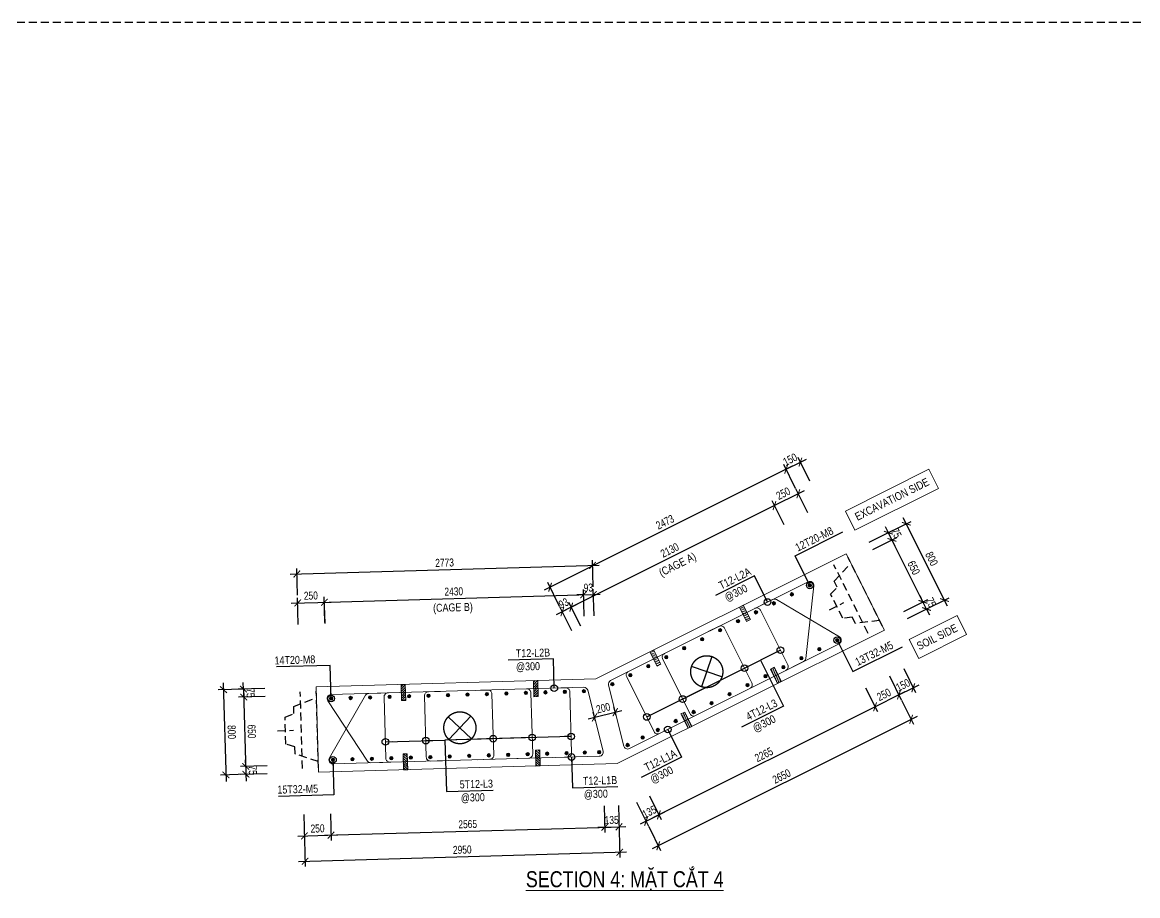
# Model space of a CAD drawing. Header units: millimetres. Extents: x 2611025 to 4139346, y -89870 to 101087.
# Drawn here: x 3593962 to 3635780, y -14944 to 17806 of the extents above; entities that cross this region are included whole.
import ezdxf
from ezdxf.enums import TextEntityAlignment as Align

# ---------------------------------------------------------------- set-up
doc = ezdxf.new("R2010")
doc.units = ezdxf.units.MM
doc.header["$LTSCALE"] = 1200
doc.header["$PDMODE"] = 35
doc.linetypes.add('CENTER', pattern=[2, 1.25, -0.25, 0.25, -0.25])
doc.linetypes.add('HIDDEN', pattern=[0.375, 0.25, -0.125])
for name, color, linetype, lineweight in [('5', 5, 'Continuous', 13), ('BOUND', 3, 'Continuous', 20), ('CWS', 8, 'HIDDEN', 9), ('ENOTE', 2, 'Continuous', 15), ('GRID', 74, 'CENTER', 15), ('K-THUOC', 1, 'Continuous', 18), ('LEADER', 8, 'Continuous', 9), ('MCT', 6, 'Continuous', 20), ('TCHI', 4, 'HIDDEN', 30), ('TEXTEN', 3, 'Continuous', 13), ('TEXTMA', 2, 'Continuous', 13), ('TEXTVN', 2, 'Continuous', 20), ('TIE', 4, 'Continuous', 13)]:
    doc.layers.add(name, color=color, linetype=linetype, lineweight=lineweight)
doc.layers.add('CDC.04.HIDDEN', color=8, linetype='HIDDEN')
doc.layers.add('MIE', color=5, linetype='HIDDEN')
doc.styles.add('DB_Arial', font='arial.ttf', dxfattribs={"width": 0.8})
doc.styles.add('SMTEXT', font='arial.ttf', dxfattribs={"width": 0.75})
doc.dimstyles.new('BSV25', dxfattribs={"dimtxt": 300, "dimasz": 250, "dimexe": 200, "dimexo": 0, "dimgap": 108, "dimtad": 1, "dimdec": 0, "dimlfac": 0.25, "dimdsep": 46, "dimtxsty": 'SMTEXT', "dimblk": 'ARCHTICK', "dimcen": 100, "dimdle": 250, "dimclrd": 256, "dimclre": 256, "dimclrt": 2, "dimadec": 0, "dimazin": 0, "dimtfac": 1, "dimtdec": 0, "dimtix": 1, "dimtmove": 2, "dimatfit": 3, "dimfxl": 800, "dimfxlon": 1, "dimtolj": 1, "dimtzin": 0, "dimarcsym": 0})

# ---------------------------------------------------------------- blocks, each defined once
blk = doc.blocks.new('cws800')
at = {"layer": 'CDC.04.HIDDEN'}
for p, q in [((-600, 1440), (-600, -1440)), ((0, 1440), (0, -1440))]:
    blk.add_line(p, q, dxfattribs=at)
for points in [[(0, 1200), (-860, 888), (-860, 627), (-1200, 507), (-1200, -507), (-860, -627), (-860, -888), (0, -1200)], [(-1500, 0), (-900, 0)]]:
    blk.add_lwpolyline(points, dxfattribs=at)
blk = doc.blocks.new('mct1')
at = {"lineweight": 9}
h = blk.add_hatch(color=256, dxfattribs=at)
h.dxf.hatch_style = 1
h.paths.add_polyline_path([(-16, 0, 1), (16, 0, 1)])
blk.add_circle((0, 0), 16, dxfattribs=at)
blk = doc.blocks.new('_ArchTick')
at = {"color": 0, "linetype": 'ByBlock', "const_width": 0.15}
blk.add_lwpolyline([(-0.5, -0.5), (0.5, 0.5)], dxfattribs=at)
blk = doc.blocks.new('*D1179')
at = {"layer": 'Defpoints', "color": 0, "transparency": 16777216}
for p in [(3627105, -997), (3624853, -2123), (3626284, -4985)]:
    blk.add_point(p, dxfattribs=at)
at = {"layer": 'K-THUOC', "lineweight": -2, "transparency": 16777216}
for p, q in [((3628647, -4083), (3626993, -773)), ((3626389, -1355), (3627283, -907)), ((3627820, -4217), (3628715, -3770))]:
    blk.add_line(p, q, dxfattribs=at)
at = {"layer": 'K-THUOC', "lineweight": -2, "transparency": 16777216, "xscale": 250, "yscale": 250, "zscale": 250}
for p, rotation in [((3627105, -997), 116.5650109816836), ((3628536, -3859), 296.5650109816836)]:
    blk.add_blockref('_ArchTick', p, dxfattribs=dict(at, rotation=rotation))
at = {"layer": 'K-THUOC', "color": 2, "transparency": 16777216, "insert": (3628054, -2311), "char_height": 300, "attachment_point": 5, "rotation": 296.565, "style": 'SMTEXT'}
blk.add_mtext('\\A1;800', dxfattribs=at)
blk = doc.blocks.new('*D1180')
at = {"layer": 'Defpoints', "color": 0, "transparency": 16777216}
for p in [(3627731, -3926), (3626150, -4716), (3626284, -4985)]:
    blk.add_point(p, dxfattribs=at)
at = {"layer": 'K-THUOC', "lineweight": -2, "transparency": 16777216}
for p, q in [((3627731, -3926), (3627619, -3703)), ((3627015, -4284), (3627910, -3837)), ((3627149, -4552), (3628044, -4105)), ((3627865, -4194), (3627731, -3926)), ((3627865, -4194), (3627977, -4418))]:
    blk.add_line(p, q, dxfattribs=at)
at = {"layer": 'K-THUOC', "lineweight": -2, "transparency": 16777216, "xscale": 250, "yscale": 250, "zscale": 250}
for p, rotation in [((3627731, -3926), 296.5650109816836), ((3627865, -4194), 116.5650109816836)]:
    blk.add_blockref('_ArchTick', p, dxfattribs=dict(at, rotation=rotation))
at = {"layer": 'K-THUOC', "color": 2, "transparency": 16777216, "insert": (3628031, -3944), "char_height": 300, "attachment_point": 5, "rotation": 296.565, "style": 'SMTEXT'}
blk.add_mtext('\\A1;75', dxfattribs=at)
blk = doc.blocks.new('*D1181')
at = {"layer": 'Defpoints', "color": 0, "transparency": 16777216}
for p in [(3626568, -1601), (3624987, -2391), (3626150, -4716)]:
    blk.add_point(p, dxfattribs=at)
at = {"layer": 'K-THUOC', "lineweight": -2, "transparency": 16777216}
for p, q in [((3625852, -1958), (3626747, -1511)), ((3627842, -4150), (3626456, -1377)), ((3627015, -4284), (3627910, -3837))]:
    blk.add_line(p, q, dxfattribs=at)
at = {"layer": 'K-THUOC', "lineweight": -2, "transparency": 16777216, "xscale": 250, "yscale": 250, "zscale": 250}
for p, rotation in [((3626568, -1601), 116.5650109816836), ((3627731, -3926), 296.5650109816836)]:
    blk.add_blockref('_ArchTick', p, dxfattribs=dict(at, rotation=rotation))
at = {"layer": 'K-THUOC', "color": 2, "transparency": 16777216, "insert": (3627383, -2647), "char_height": 300, "attachment_point": 5, "rotation": 296.565, "style": 'SMTEXT'}
blk.add_mtext('\\A1;650', dxfattribs=at)
blk = doc.blocks.new('*D1182')
at = {"layer": 'Defpoints', "color": 0, "transparency": 16777216}
for p in [(3626434, -1332), (3624853, -2123), (3624987, -2391)]:
    blk.add_point(p, dxfattribs=at)
at = {"layer": 'K-THUOC', "lineweight": -2, "transparency": 16777216}
for p, q in [((3625718, -1690), (3626613, -1243)), ((3626434, -1332), (3626322, -1109)), ((3625852, -1958), (3626747, -1511)), ((3626568, -1601), (3626434, -1332)), ((3626568, -1601), (3626680, -1824))]:
    blk.add_line(p, q, dxfattribs=at)
at = {"layer": 'K-THUOC', "lineweight": -2, "transparency": 16777216, "xscale": 250, "yscale": 250, "zscale": 250}
for p, rotation in [((3626434, -1332), 296.5650109816836), ((3626568, -1601), 116.5650109816836)]:
    blk.add_blockref('_ArchTick', p, dxfattribs=dict(at, rotation=rotation))
at = {"layer": 'K-THUOC', "color": 2, "transparency": 16777216, "insert": (3626734, -1350), "char_height": 300, "attachment_point": 5, "rotation": 296.565, "style": 'SMTEXT'}
blk.add_mtext('\\A1;75', dxfattribs=at)
blk = doc.blocks.new('tremie')
at = {"layer": 'MIE', "color": 74, "ltscale": 1000}
for p, q in [((424, -424), (-424, 424)), ((424, 424), (-424, -424))]:
    blk.add_line(p, q, dxfattribs=at)
at = {"layer": 'MIE', "ltscale": 500}
blk.add_circle((0, 0), 600, dxfattribs=at)
blk = doc.blocks.new('*D1183')
at = {"layer": 'Defpoints', "color": 0, "transparency": 16777216}
for p in [(3625032, -3822), (3616267, -9994), (3617805, -13071)]:
    blk.add_point(p, dxfattribs=at)
at = {"layer": 'K-THUOC', "lineweight": -2, "transparency": 16777216}
for p, q in [((3626929, -7615), (3627376, -8509)), ((3627510, -8219), (3617582, -13183)), ((3617448, -12355), (3617895, -13250))]:
    blk.add_line(p, q, dxfattribs=at)
at = {"layer": 'K-THUOC', "lineweight": -2, "transparency": 16777216, "xscale": 250, "yscale": 250, "zscale": 250}
for p, rotation in [((3627286, -8331), 26.56501098663753), ((3617805, -13071), 206.5650109866376)]:
    blk.add_blockref('_ArchTick', p, dxfattribs=dict(at, rotation=rotation))
at = {"layer": 'K-THUOC', "color": 2, "transparency": 16777216, "insert": (3622429, -10467), "char_height": 300, "attachment_point": 5, "rotation": 26.565, "style": 'SMTEXT'}
blk.add_mtext('\\A1;2650', dxfattribs=at)
blk = doc.blocks.new('*D1184')
at = {"layer": 'Defpoints', "color": 0, "transparency": 16777216}
for p in [(3604979, -7117), (3601597, -10416), (3605071, -10316)]:
    blk.add_point(p, dxfattribs=at)
at = {"layer": 'K-THUOC', "lineweight": -2, "transparency": 16777216}
for p, q in [((3601497, -6967), (3601604, -10666)), ((3602304, -7194), (3601305, -7223)), ((3602396, -10393), (3601397, -10422))]:
    blk.add_line(p, q, dxfattribs=at)
at = {"layer": 'K-THUOC', "lineweight": -2, "transparency": 16777216, "xscale": 250, "yscale": 250, "zscale": 250}
for p, rotation in [((3601504, -7217), 91.64930602470064), ((3601597, -10416), 271.6493060247006)]:
    blk.add_blockref('_ArchTick', p, dxfattribs=dict(at, rotation=rotation))
at = {"layer": 'K-THUOC', "color": 2, "transparency": 16777216, "insert": (3601812, -8809), "char_height": 300, "attachment_point": 5, "rotation": 271.6493, "style": 'SMTEXT'}
blk.add_mtext('\\A1;800', dxfattribs=at)
blk = doc.blocks.new('*D1185')
at = {"layer": 'Defpoints', "color": 0, "transparency": 16777216}
for p in [(3602263, -7496), (3604979, -7117), (3604988, -7417)]:
    blk.add_point(p, dxfattribs=at)
at = {"layer": 'K-THUOC', "lineweight": -2, "transparency": 16777216}
for p, q in [((3602254, -7196), (3602247, -6946)), ((3603054, -7173), (3602054, -7201)), ((3603062, -7473), (3602063, -7501)), ((3602254, -7196), (3602263, -7496)), ((3602263, -7496), (3602270, -7745))]:
    blk.add_line(p, q, dxfattribs=at)
at = {"layer": 'K-THUOC', "lineweight": -2, "transparency": 16777216, "xscale": 250, "yscale": 250, "zscale": 250}
for p, rotation in [((3602254, -7196), 271.6493060247006), ((3602263, -7496), 91.64930602470064)]:
    blk.add_blockref('_ArchTick', p, dxfattribs=dict(at, rotation=rotation))
at = {"layer": 'K-THUOC', "color": 2, "transparency": 16777216, "insert": (3602519, -7338), "char_height": 300, "attachment_point": 5, "rotation": 271.6493, "style": 'SMTEXT'}
blk.add_mtext('\\A1;75', dxfattribs=at)
blk = doc.blocks.new('*D1186')
at = {"layer": 'Defpoints', "color": 0, "transparency": 16777216}
for p in [(3604988, -7417), (3605063, -10016), (3602338, -10094)]:
    blk.add_point(p, dxfattribs=at)
at = {"layer": 'K-THUOC', "lineweight": -2, "transparency": 16777216}
for p, q in [((3603062, -7473), (3602063, -7501)), ((3602256, -7246), (3602345, -10344)), ((3603137, -10071), (3602138, -10100))]:
    blk.add_line(p, q, dxfattribs=at)
at = {"layer": 'K-THUOC', "lineweight": -2, "transparency": 16777216, "xscale": 250, "yscale": 250, "zscale": 250}
for p, rotation in [((3602263, -7496), 91.64930602470064), ((3602338, -10094), 271.6493060247006)]:
    blk.add_blockref('_ArchTick', p, dxfattribs=dict(at, rotation=rotation))
at = {"layer": 'K-THUOC', "color": 2, "transparency": 16777216, "insert": (3602561, -8787), "char_height": 300, "attachment_point": 5, "rotation": 271.6493, "style": 'SMTEXT'}
blk.add_mtext('\\A1;650', dxfattribs=at)
blk = doc.blocks.new('*D1187')
at = {"layer": 'Defpoints', "color": 0, "transparency": 16777216}
for p in [(3605063, -10016), (3602346, -10394), (3605071, -10316)]:
    blk.add_point(p, dxfattribs=at)
at = {"layer": 'K-THUOC', "lineweight": -2, "transparency": 16777216}
for p, q in [((3602338, -10094), (3602330, -9845)), ((3603137, -10071), (3602138, -10100)), ((3603146, -10371), (3602146, -10400)), ((3602338, -10094), (3602346, -10394)), ((3602346, -10394), (3602353, -10644))]:
    blk.add_line(p, q, dxfattribs=at)
at = {"layer": 'K-THUOC', "lineweight": -2, "transparency": 16777216, "xscale": 250, "yscale": 250, "zscale": 250}
for p, rotation in [((3602338, -10094), 271.6493060247006), ((3602346, -10394), 91.64930602470064)]:
    blk.add_blockref('_ArchTick', p, dxfattribs=dict(at, rotation=rotation))
at = {"layer": 'K-THUOC', "color": 2, "transparency": 16777216, "insert": (3602602, -10237), "char_height": 300, "attachment_point": 5, "rotation": 271.6493, "style": 'SMTEXT'}
blk.add_mtext('\\A1;75', dxfattribs=at)
blk = doc.blocks.new('*D1188')
at = {"layer": 'Defpoints', "color": 0, "transparency": 16777216}
for p in [(3625192, -4143), (3625729, -3874), (3627365, -7147)]:
    blk.add_point(p, dxfattribs=at)
at = {"layer": 'K-THUOC', "lineweight": -2, "transparency": 16777216}
for p, q in [((3627007, -6431), (3627455, -7325)), ((3626471, -6699), (3626918, -7594)), ((3627365, -7147), (3627589, -7035)), ((3626829, -7415), (3626605, -7527)), ((3626829, -7415), (3627365, -7147))]:
    blk.add_line(p, q, dxfattribs=at)
at = {"layer": 'K-THUOC', "lineweight": -2, "transparency": 16777216, "xscale": 250, "yscale": 250, "zscale": 250}
for p, rotation in [((3627365, -7147), 206.5650109866376), ((3626829, -7415), 26.56501098663753)]:
    blk.add_blockref('_ArchTick', p, dxfattribs=dict(at, rotation=rotation))
at = {"layer": 'K-THUOC', "color": 2, "transparency": 16777216, "insert": (3626980, -7047), "char_height": 300, "attachment_point": 5, "rotation": 26.565, "style": 'SMTEXT'}
blk.add_mtext('\\A1;150', dxfattribs=at)
blk = doc.blocks.new('*D1189')
at = {"layer": 'Defpoints', "color": 0, "transparency": 16777216}
for p in [(3625748, -5253), (3624853, -5700), (3625934, -7862)]:
    blk.add_point(p, dxfattribs=at)
at = {"layer": 'K-THUOC', "lineweight": -2, "transparency": 16777216}
for p, q in [((3626471, -6699), (3626918, -7594)), ((3625576, -7147), (3626024, -8041)), ((3627052, -7303), (3625711, -7974))]:
    blk.add_line(p, q, dxfattribs=at)
at = {"layer": 'K-THUOC', "lineweight": -2, "transparency": 16777216, "xscale": 250, "yscale": 250, "zscale": 250}
for p, rotation in [((3626829, -7415), 26.56501098663753), ((3625934, -7862), 206.5650109866376)]:
    blk.add_blockref('_ArchTick', p, dxfattribs=dict(at, rotation=rotation))
at = {"layer": 'K-THUOC', "color": 2, "transparency": 16777216, "insert": (3626265, -7405), "char_height": 300, "attachment_point": 5, "rotation": 26.565, "style": 'SMTEXT'}
blk.add_mtext('\\A1;250', dxfattribs=at)
blk = doc.blocks.new('*D1190')
at = {"layer": 'Defpoints', "color": 0, "transparency": 16777216}
for p in [(3624853, -5700), (3616748, -9753), (3617829, -11915)]:
    blk.add_point(p, dxfattribs=at)
at = {"layer": 'K-THUOC', "lineweight": -2, "transparency": 16777216}
for p, q in [((3625576, -7147), (3626024, -8041)), ((3626158, -7750), (3617606, -12026)), ((3617472, -11199), (3617919, -12093))]:
    blk.add_line(p, q, dxfattribs=at)
at = {"layer": 'K-THUOC', "lineweight": -2, "transparency": 16777216, "xscale": 250, "yscale": 250, "zscale": 250}
for p, rotation in [((3625934, -7862), 26.56501098663753), ((3617829, -11915), 206.5650109866376)]:
    blk.add_blockref('_ArchTick', p, dxfattribs=dict(at, rotation=rotation))
at = {"layer": 'K-THUOC', "color": 2, "transparency": 16777216, "insert": (3621765, -9655), "char_height": 300, "attachment_point": 5, "rotation": 26.565, "style": 'SMTEXT'}
blk.add_mtext('\\A1;2265', dxfattribs=at)
blk = doc.blocks.new('*D1191')
at = {"layer": 'Defpoints', "color": 0, "transparency": 16777216}
for p in [(3616267, -9994), (3616748, -9753), (3617829, -11915)]:
    blk.add_point(p, dxfattribs=at)
at = {"layer": 'K-THUOC', "lineweight": -2, "transparency": 16777216}
for p, q in [((3617472, -11199), (3617919, -12093)), ((3616990, -11440), (3617437, -12334)), ((3617348, -12155), (3617829, -11915)), ((3617829, -11915), (3618053, -11803)), ((3617348, -12155), (3617124, -12267))]:
    blk.add_line(p, q, dxfattribs=at)
at = {"layer": 'K-THUOC', "lineweight": -2, "transparency": 16777216, "xscale": 250, "yscale": 250, "zscale": 250}
for p, rotation in [((3617348, -12155), 26.56501098663753), ((3617829, -11915), 206.5650109866376)]:
    blk.add_blockref('_ArchTick', p, dxfattribs=dict(at, rotation=rotation))
at = {"layer": 'K-THUOC', "color": 2, "transparency": 16777216, "insert": (3617472, -11801), "char_height": 300, "attachment_point": 5, "rotation": 26.565, "style": 'SMTEXT'}
blk.add_mtext('\\A1;135', dxfattribs=at)
blk = doc.blocks.new('*D1192')
at = {"layer": 'Defpoints', "color": 0, "transparency": 16777216}
for p in [(3624317, -2391), (3613750, -3379), (3615468, -6815)]:
    blk.add_point(p, dxfattribs=at)
at = {"layer": 'K-THUOC', "lineweight": -2, "transparency": 16777216}
for p, q in [((3622822, 1157), (3613526, -3491)), ((3622956, 329), (3622509, 1224)), ((3614108, -4095), (3613661, -3200))]:
    blk.add_line(p, q, dxfattribs=at)
at = {"layer": 'K-THUOC', "lineweight": -2, "transparency": 16777216, "xscale": 250, "yscale": 250, "zscale": 250}
for p, rotation in [((3622599, 1045), 26.56501098663753), ((3613750, -3379), 206.5650109866376)]:
    blk.add_blockref('_ArchTick', p, dxfattribs=dict(at, rotation=rotation))
at = {"layer": 'K-THUOC', "color": 2, "transparency": 16777216, "insert": (3618058, -934), "char_height": 300, "attachment_point": 5, "rotation": 26.565, "style": 'SMTEXT'}
blk.add_mtext('\\A1;2473', dxfattribs=at)
blk = doc.blocks.new('*D1193')
at = {"layer": 'Defpoints', "color": 0, "transparency": 16777216}
for p in [(3623135, 1313), (3624317, -2391), (3624853, -2123)]:
    blk.add_point(p, dxfattribs=at)
at = {"layer": 'K-THUOC', "lineweight": -2, "transparency": 16777216}
for p, q in [((3622599, 1045), (3623135, 1313)), ((3623493, 598), (3623046, 1492)), ((3623135, 1313), (3623359, 1425)), ((3622599, 1045), (3622375, 933)), ((3622956, 329), (3622509, 1224))]:
    blk.add_line(p, q, dxfattribs=at)
at = {"layer": 'K-THUOC', "lineweight": -2, "transparency": 16777216, "xscale": 250, "yscale": 250, "zscale": 250}
for p, rotation in [((3623135, 1313), 206.5650109866376), ((3622599, 1045), 26.56501098663753)]:
    blk.add_blockref('_ArchTick', p, dxfattribs=dict(at, rotation=rotation))
at = {"layer": 'K-THUOC', "color": 2, "transparency": 16777216, "insert": (3622750, 1413), "char_height": 300, "attachment_point": 5, "rotation": 26.565, "style": 'SMTEXT'}
blk.add_mtext('\\A1;150', dxfattribs=at)
blk = doc.blocks.new('*D1194')
at = {"layer": 'Defpoints', "color": 0, "transparency": 16777216}
for p in [(3622162, -318), (3624317, -2391), (3623422, -2838)]:
    blk.add_point(p, dxfattribs=at)
at = {"layer": 'K-THUOC', "lineweight": -2, "transparency": 16777216}
for p, q in [((3623280, 241), (3621938, -430)), ((3623414, -586), (3622967, 308)), ((3622520, -1033), (3622073, -139))]:
    blk.add_line(p, q, dxfattribs=at)
at = {"layer": 'K-THUOC', "lineweight": -2, "transparency": 16777216, "xscale": 250, "yscale": 250, "zscale": 250}
for p, rotation in [((3623056, 129), 26.56501098663753), ((3622162, -318), 206.5650109866376)]:
    blk.add_blockref('_ArchTick', p, dxfattribs=dict(at, rotation=rotation))
at = {"layer": 'K-THUOC', "color": 2, "transparency": 16777216, "insert": (3622492, 139), "char_height": 300, "attachment_point": 5, "rotation": 26.565, "style": 'SMTEXT'}
blk.add_mtext('\\A1;250', dxfattribs=at)
blk = doc.blocks.new('*D1195')
at = {"layer": 'Defpoints', "color": 0, "transparency": 16777216}
for p in [(3623422, -2838), (3614542, -4128), (3615951, -6946)]:
    blk.add_point(p, dxfattribs=at)
at = {"layer": 'K-THUOC', "lineweight": -2, "transparency": 16777216}
for p, q in [((3622386, -206), (3614319, -4240)), ((3622520, -1033), (3622073, -139)), ((3614900, -4843), (3614453, -3949))]:
    blk.add_line(p, q, dxfattribs=at)
at = {"layer": 'K-THUOC', "lineweight": -2, "transparency": 16777216, "xscale": 250, "yscale": 250, "zscale": 250}
for p, rotation in [((3622162, -318), 26.56501098663753), ((3614542, -4128), 206.5650109866376)]:
    blk.add_blockref('_ArchTick', p, dxfattribs=dict(at, rotation=rotation))
at = {"layer": 'K-THUOC', "color": 2, "transparency": 16777216, "insert": (3618235, -1989), "char_height": 300, "attachment_point": 5, "rotation": 26.565, "style": 'SMTEXT'}
blk.add_mtext('\\A1;2130', dxfattribs=at)
blk = doc.blocks.new('*D1196')
at = {"layer": 'Defpoints', "color": 0, "transparency": 16777216}
for p in [(3614208, -4295), (3615468, -6815), (3615951, -6946)]:
    blk.add_point(p, dxfattribs=at)
at = {"layer": 'K-THUOC', "lineweight": -2, "transparency": 16777216}
for p, q in [((3614566, -5011), (3614118, -4116)), ((3614542, -4128), (3614208, -4295)), ((3614900, -4843), (3614453, -3949)), ((3614542, -4128), (3614766, -4016)), ((3614208, -4295), (3613984, -4407))]:
    blk.add_line(p, q, dxfattribs=at)
at = {"layer": 'K-THUOC', "lineweight": -2, "transparency": 16777216, "xscale": 250, "yscale": 250, "zscale": 250}
for p, rotation in [((3614208, -4295), 26.56501098663755), ((3614542, -4128), 206.5650109866376)]:
    blk.add_blockref('_ArchTick', p, dxfattribs=dict(at, rotation=rotation))
at = {"layer": 'K-THUOC', "color": 2, "transparency": 16777216, "insert": (3614258, -3978), "char_height": 300, "attachment_point": 5, "rotation": 26.565, "style": 'SMTEXT'}
blk.add_mtext('\\A1;93', dxfattribs=at)
blk = doc.blocks.new('*D1197')
at = {"layer": 'Defpoints', "color": 0, "transparency": 16777216}
for p in [(3615345, -2560), (3615468, -6815), (3604384, -7294)]:
    blk.add_point(p, dxfattribs=at)
at = {"layer": 'K-THUOC', "lineweight": -2, "transparency": 16777216}
for p, q in [((3615368, -3360), (3615340, -2360)), ((3604007, -2887), (3615595, -2553)), ((3604280, -3679), (3604251, -2679))]:
    blk.add_line(p, q, dxfattribs=at)
at = {"layer": 'K-THUOC', "lineweight": -2, "transparency": 16777216, "xscale": 250, "yscale": 250, "zscale": 250}
for p, rotation in [((3615345, -2560), 1.649306037652134), ((3604257, -2879), 181.6493060376521)]:
    blk.add_blockref('_ArchTick', p, dxfattribs=dict(at, rotation=rotation))
at = {"layer": 'K-THUOC', "color": 2, "transparency": 16777216, "insert": (3609794, -2459), "char_height": 300, "attachment_point": 5, "rotation": 1.6493, "style": 'SMTEXT'}
blk.add_mtext('\\A1;2773', dxfattribs=at)
blk = doc.blocks.new('*D1198')
at = {"layer": 'Defpoints', "color": 0, "transparency": 16777216}
for p in [(3616267, -9994), (3604467, -10173), (3616362, -13313)]:
    blk.add_point(p, dxfattribs=at)
at = {"layer": 'K-THUOC', "lineweight": -2, "transparency": 16777216}
for p, q in [((3616339, -12513), (3616368, -13513)), ((3604544, -12853), (3604573, -13852)), ((3604317, -13660), (3616612, -13305))]:
    blk.add_line(p, q, dxfattribs=at)
at = {"layer": 'K-THUOC', "lineweight": -2, "transparency": 16777216, "xscale": 250, "yscale": 250, "zscale": 250}
for p, rotation in [((3616362, -13313), 1.649306037652134), ((3604567, -13652), 181.6493060376521)]:
    blk.add_blockref('_ArchTick', p, dxfattribs=dict(at, rotation=rotation))
at = {"layer": 'K-THUOC', "color": 2, "transparency": 16777216, "insert": (3610457, -13221), "char_height": 300, "attachment_point": 5, "rotation": 1.6493, "style": 'SMTEXT'}
blk.add_mtext('\\A1;2950', dxfattribs=at)
blk = doc.blocks.new('*D1199')
at = {"layer": 'Defpoints', "color": 0, "transparency": 16777216}
for p in [(3604450, -9572), (3605449, -9544), (3605539, -12672)]:
    blk.add_point(p, dxfattribs=at)
at = {"layer": 'K-THUOC', "lineweight": -2, "transparency": 16777216}
for p, q in [((3604517, -11901), (3604546, -12901)), ((3605516, -11872), (3605545, -12872)), ((3604290, -12708), (3605789, -12665))]:
    blk.add_line(p, q, dxfattribs=at)
at = {"layer": 'K-THUOC', "lineweight": -2, "transparency": 16777216, "xscale": 250, "yscale": 250, "zscale": 250}
for p, rotation in [((3605539, -12672), 1.649306037652134), ((3604540, -12701), 181.6493060376521)]:
    blk.add_blockref('_ArchTick', p, dxfattribs=dict(at, rotation=rotation))
at = {"layer": 'K-THUOC', "color": 2, "transparency": 16777216, "insert": (3605032, -12425), "char_height": 300, "attachment_point": 5, "rotation": 1.6493, "style": 'SMTEXT'}
blk.add_mtext('\\A1;250', dxfattribs=at)
blk = doc.blocks.new('*D1200')
at = {"layer": 'Defpoints', "color": 0, "transparency": 16777216}
for p in [(3605449, -9544), (3615717, -9644), (3615796, -12377)]:
    blk.add_point(p, dxfattribs=at)
at = {"layer": 'K-THUOC', "lineweight": -2, "transparency": 16777216}
for p, q in [((3615773, -11577), (3615802, -12577)), ((3605516, -11872), (3605545, -12872)), ((3605289, -12679), (3616046, -12369))]:
    blk.add_line(p, q, dxfattribs=at)
at = {"layer": 'K-THUOC', "lineweight": -2, "transparency": 16777216, "xscale": 250, "yscale": 250, "zscale": 250}
for p, rotation in [((3605539, -12672), 181.6493060376521), ((3615796, -12377), 1.649306037652134)]:
    blk.add_blockref('_ArchTick', p, dxfattribs=dict(at, rotation=rotation))
at = {"layer": 'K-THUOC', "color": 2, "transparency": 16777216, "insert": (3610660, -12263), "char_height": 300, "attachment_point": 5, "rotation": 1.6493, "style": 'SMTEXT'}
blk.add_mtext('\\A1;2565', dxfattribs=at)
blk = doc.blocks.new('*D1201')
at = {"layer": 'Defpoints', "color": 0, "transparency": 16777216}
for p in [(3615717, -9644), (3616267, -9994), (3616335, -12361)]:
    blk.add_point(p, dxfattribs=at)
at = {"layer": 'K-THUOC', "lineweight": -2, "transparency": 16777216}
for p, q in [((3615773, -11577), (3615802, -12577)), ((3616312, -11561), (3616341, -12561)), ((3615796, -12377), (3615546, -12384)), ((3615796, -12377), (3616335, -12361)), ((3616335, -12361), (3616585, -12354))]:
    blk.add_line(p, q, dxfattribs=at)
at = {"layer": 'K-THUOC', "lineweight": -2, "transparency": 16777216, "xscale": 250, "yscale": 250, "zscale": 250}
for p, rotation in [((3615796, -12377), 1.649306037652112), ((3616335, -12361), 181.6493060376521)]:
    blk.add_blockref('_ArchTick', p, dxfattribs=dict(at, rotation=rotation))
at = {"layer": 'K-THUOC', "color": 2, "transparency": 16777216, "insert": (3616058, -12108), "char_height": 300, "attachment_point": 5, "rotation": 1.6493, "style": 'SMTEXT'}
blk.add_mtext('\\A1;135', dxfattribs=at)
blk = doc.blocks.new('*D1202')
at = {"layer": 'Defpoints', "color": 0, "transparency": 16777216}
for p in [(3605288, -3940), (3604523, -12101), (3605522, -12072)]:
    blk.add_point(p, dxfattribs=at)
at = {"layer": 'K-THUOC', "lineweight": -2, "transparency": 16777216}
for p, q in [((3605311, -4740), (3605282, -3740)), ((3604038, -3976), (3605538, -3933)), ((3604311, -4769), (3604283, -3769))]:
    blk.add_line(p, q, dxfattribs=at)
at = {"layer": 'K-THUOC', "lineweight": -2, "transparency": 16777216, "xscale": 250, "yscale": 250, "zscale": 250}
for p, rotation in [((3604288, -3969), 181.6493060376521), ((3605288, -3940), 1.649306037652134)]:
    blk.add_blockref('_ArchTick', p, dxfattribs=dict(at, rotation=rotation))
at = {"layer": 'K-THUOC', "color": 2, "transparency": 16777216, "insert": (3604781, -3694), "char_height": 300, "attachment_point": 5, "rotation": 1.6493, "style": 'SMTEXT'}
blk.add_mtext('\\A1;250', dxfattribs=at)
blk = doc.blocks.new('*D1203')
at = {"layer": 'Defpoints', "color": 0, "transparency": 16777216}
for p in [(3615004, -3660), (3605310, -4695), (3615105, -7159)]:
    blk.add_point(p, dxfattribs=at)
at = {"layer": 'K-THUOC', "lineweight": -2, "transparency": 16777216}
for p, q in [((3605038, -3947), (3615254, -3653)), ((3605310, -4695), (3605282, -3740)), ((3615027, -4460), (3614998, -3461))]:
    blk.add_line(p, q, dxfattribs=at)
at = {"layer": 'K-THUOC', "lineweight": -2, "transparency": 16777216, "xscale": 250, "yscale": 250, "zscale": 250}
for p, rotation in [((3615004, -3660), 1.649306037652134), ((3605288, -3940), 181.6493060376521)]:
    blk.add_blockref('_ArchTick', p, dxfattribs=dict(at, rotation=rotation))
at = {"layer": 'K-THUOC', "color": 2, "transparency": 16777216, "insert": (3610138, -3539), "char_height": 300, "attachment_point": 5, "rotation": 1.6493, "style": 'SMTEXT'}
blk.add_mtext('\\A1;2430', dxfattribs=at)
blk = doc.blocks.new('*D1204')
at = {"layer": 'Defpoints', "color": 0, "transparency": 16777216}
for p in [(3615377, -3650), (3615468, -6815), (3615105, -7159)]:
    blk.add_point(p, dxfattribs=at)
at = {"layer": 'K-THUOC', "lineweight": -2, "transparency": 16777216}
for p, q in [((3615004, -3660), (3614754, -3668)), ((3615027, -4460), (3614998, -3461)), ((3615004, -3660), (3615377, -3650)), ((3615400, -4449), (3615371, -3450)), ((3615377, -3650), (3615627, -3643))]:
    blk.add_line(p, q, dxfattribs=at)
at = {"layer": 'K-THUOC', "lineweight": -2, "transparency": 16777216, "xscale": 250, "yscale": 250, "zscale": 250}
for p, rotation in [((3615004, -3660), 1.649306037652112), ((3615377, -3650), 181.6493060376521)]:
    blk.add_blockref('_ArchTick', p, dxfattribs=dict(at, rotation=rotation))
at = {"layer": 'K-THUOC', "color": 2, "transparency": 16777216, "insert": (3615183, -3394), "char_height": 300, "attachment_point": 5, "rotation": 1.6493, "style": 'SMTEXT'}
blk.add_mtext('\\A1;93', dxfattribs=at)
blk = doc.blocks.new('*D1205')
at = {"layer": 'Defpoints', "color": 0, "transparency": 16777216}
for p in [(3616194, -8062), (3616226, -8189), (3615450, -8384)]:
    blk.add_point(p, dxfattribs=at)
at = {"layer": 'K-THUOC', "lineweight": -2, "transparency": 16777216}
for p, q in [((3616226, -8189), (3616145, -7868)), ((3615176, -8318), (3616436, -8001)), ((3615450, -8384), (3615369, -8063))]:
    blk.add_line(p, q, dxfattribs=at)
at = {"layer": 'K-THUOC', "lineweight": -2, "transparency": 16777216, "xscale": 250, "yscale": 250, "zscale": 250}
for p, rotation in [((3616194, -8062), 14.10715851833142), ((3615418, -8257), 194.1071585183315)]:
    blk.add_blockref('_ArchTick', p, dxfattribs=dict(at, rotation=rotation))
at = {"layer": 'K-THUOC', "color": 2, "transparency": 16777216, "insert": (3615742, -7907), "char_height": 300, "attachment_point": 5, "rotation": 14.1072, "style": 'SMTEXT'}
blk.add_mtext('\\A1;200', dxfattribs=at)
blk = doc.blocks.new('sp')
at = {"layer": '5', "lineweight": 20}
h = blk.add_hatch(dxfattribs=at)
h.set_pattern_fill('ANSI31', color=256, scale=500)
h.set_pattern_definition([(45, (0, 0), (-44.194, 44.194), [])])
h.paths.add_polyline_path([(80, 300), (-80, 300), (-80, -300), (80, -300)])
blk.add_lwpolyline([(-80, -300), (80, -300), (80, 300), (-80, 300)], close=True, dxfattribs=at)

msp = doc.modelspace()

# ---------------------------------------------------------------- linework, layer by layer
at = {"layer": 'BOUND'}
msp.add_lwpolyline([(3626284.3, -4984.7), (3616266.7, -9993.5), (3605071.4, -10315.9), (3604979.3, -7117.2), (3615468, -6815.2), (3624853.2, -2122.6)], close=True, dxfattribs=at)
at = {"layer": 'ENOTE'}
for points in [[(3624823.1, -520.6), (3627953.6, 1044.6), (3628311.4, 329.1), (3625180.9, -1236.1)], [(3627218.1, -5334.3), (3629006.9, -4439.9), (3629364.7, -5155.4), (3627575.8, -6049.9)]]:
    msp.add_lwpolyline(points, close=True, dxfattribs=at)
at = {"layer": 'TCHI'}
msp.add_lwpolyline([(3456051.5, 17806.3), (3677598.4, 17806.3), (3677598.4, -78017.7), (3456051.5, -78017.7)], close=True, dxfattribs=at)
at = {"layer": 'TIE'}
for points in [[(3622854.8, -6364), (3623255.5, -6163.7, 0.2552171), (3623337.5, -6045.7), (3623638.4, -3323.8, 0.5933499), (3623422.1, -3173.5), (3616017, -6876.1, 0.3518719), (3615938.6, -7046.8), (3616512.7, -9331.2, 0.4794301), (3616725.3, -9428.8), (3624584.9, -5499, 0.5933499), (3624594.4, -5235.9), (3622236.4, -3843.4, 0.2552171), (3622092.7, -3838.2), (3621692.1, -4038.5)], [(3621431.6, -4168.8, -0.4142136), (3621632.8, -4235.9), (3622661.4, -6293, -0.4142136), (3622594.4, -6494.3)], [(3619682.7, -5043.2), (3620085.2, -4842, -0.4142136), (3620286.5, -4909.1), (3621315, -6966.2, -0.4142136), (3621248, -7167.5)], [(3618036.6, -5866.3, 0.4142136), (3617969.5, -6067.5), (3618998.1, -8124.7, 0.4142136), (3619199.3, -8191.8), (3619601.8, -7990.5)], [(3616690.2, -6539.5, 0.4142136), (3616623.1, -6740.7), (3617651.7, -8797.9, 0.4142136), (3617853, -8865)], [(3607399.7, -7347.6), (3606957.3, -7360.4, 0.2482328), (3606835.2, -7429.5), (3605481.8, -9769.4, 0.6022653), (3605612.5, -10000.2), (3615595.7, -9712.7, 0.4794301), (3615736.8, -9526.2), (3615162.7, -7241.8, 0.3518719), (3615012.9, -7128.4), (3605537.7, -7401.2, 0.6022653), (3605420.5, -7639.1), (3606906.3, -9897.3, 0.2482328), (3607032.1, -9959.3), (3607474.5, -9946.5)], [(3608121, -7326.9), (3607671.2, -7339.8, 0.4142136), (3607525.6, -7494.1), (3607591.7, -9793.1, 0.4142136), (3607746, -9938.7), (3608195.8, -9925.8)], [(3609638.1, -7283.2), (3609188.3, -7296.1, 0.4142136), (3609042.7, -7450.4), (3609108.9, -9749.4, 0.4142136), (3609263.2, -9895), (3609713, -9882.1)], [(3610966.8, -7244.9), (3611416.7, -7232, -0.4142136), (3611570.9, -7377.6), (3611637.1, -9676.6, -0.4142136), (3611491.5, -9830.9), (3611041.7, -9843.8)], [(3612427.1, -7202.9), (3612876.9, -7189.9, -0.4142136), (3613031.2, -7335.5), (3613097.4, -9634.6, -0.4142136), (3612951.7, -9788.8), (3612501.9, -9801.8)], [(3613887.4, -7160.8), (3614337.2, -7147.9, -0.4142136), (3614491.4, -7293.5), (3614557.6, -9592.5, -0.4142136), (3614412, -9746.8), (3613962.2, -9759.7)]]:
    msp.add_lwpolyline(points, format="xyb", dxfattribs=at)

# ---------------------------------------------------------------- block references
at = {"layer": 'CWS', "xscale": -1}
for p, rotation in [((3625568.8, -3553.6), 206.5650109883651), ((3605025.3, -8716.5), 181.6493060424588)]:
    msp.add_blockref('cws800', p, dxfattribs=dict(at, rotation=rotation))
at = {"layer": 'ENOTE', "xscale": -1}
for p, rotation in [((3621052.4, -4358.4), 26.56501098835928), ((3617698, -6035.6), 26.56501098835928), ((3613292, -9779), 181.6493060424999), ((3608324.5, -9922.1), 181.6493060424999)]:
    msp.add_blockref('sp', p, dxfattribs=dict(at, rotation=rotation))
at = {"layer": 'ENOTE'}
for p, rotation in [((3622215.2, -6683.9), 206.5650109883593), ((3608249.7, -7323.1), 1.649306042499904), ((3613217.1, -7180.1), 1.649306042499904), ((3618860.8, -8361.1), 206.5650109883593)]:
    msp.add_blockref('sp', p, dxfattribs=dict(at, rotation=rotation))
at = {"layer": 'GRID'}
for p, rotation in [((3619624.1, -6544.5), 26.23741714423135), ((3610367.2, -8648.6), 91.32171219833256)]:
    msp.add_blockref('tremie', p, dxfattribs=dict(at, rotation=rotation))
at = {"layer": 'MCT', "yscale": 3.999999999999999, "zscale": 3.999999999999999}
for p, xscale, rotation in [((3623489.2, -3307.7), -3.999999999999995, 72.18093005249091), ((3622816, -3644.3), -3.999999999999995, 72.18093005249091), ((3622142.8, -3980.9), -3.999999999999995, 72.18093005249091), ((3620796.5, -4654.1), -3.999999999999995, 72.18093005249091), ((3621469.6, -4317.5), -3.999999999999995, 72.18093005249091), ((3620123.3, -4990.7), -3.999999999999995, 72.18093005249091), ((3619450.1, -5327.2), -3.999999999999995, 72.18093005249091), ((3624517.8, -5364.9), -3.999999999999995, 72.18093005249091), ((3618776.9, -5663.8), -3.999999999999995, 72.18093005249091), ((3623844.6, -5701.4), -3.999999999999995, 72.18093005249091), ((3617430.5, -6337), -3.999999999999995, 72.18093005249091), ((3618103.7, -6000.4), -3.999999999999995, 72.18093005249091), ((3623171.4, -6038), -3.999999999999995, 72.18093005249091), ((3616757.3, -6673.6), -3.999999999999995, 72.18093005249091), ((3621825, -6711.2), -3.999999999999995, 72.18093005249091), ((3622498.2, -6374.6), -3.999999999999995, 72.18093005249091), ((3616084.1, -7010.2), -3.999999999999995, 72.18093005249091), ((3621151.8, -7047.8), -3.999999999999995, 72.18093005249091), ((3605542, -7551.2), -3.999999999999998, 137.2652251065922), ((3606272.1, -7530.1), -3.999999999999998, 137.2652251065922), ((3607002.3, -7509.1), -3.999999999999998, 137.2652251065922), ((3607732.4, -7488.1), -3.999999999999998, 137.2652251065922), ((3608462.5, -7467.1), -3.999999999999998, 137.2652251065922), ((3609192.6, -7446.1), -3.999999999999998, 137.2652251065922), ((3609922.8, -7425), -3.999999999999998, 137.2652251065922), ((3610652.9, -7404), -3.999999999999998, 137.2652251065922), ((3611383, -7383), -3.999999999999998, 137.2652251065922), ((3612113.2, -7362), -3.999999999999998, 137.2652251065922), ((3612843.3, -7340.9), -3.999999999999998, 137.2652251065922), ((3613573.4, -7319.9), -3.999999999999998, 137.2652251065922), ((3614303.6, -7298.9), -3.999999999999998, 137.2652251065922), ((3615017.3, -7278.3), -3.999999999999996, 137.2652251065922), ((3620478.7, -7384.4), -3.999999999999995, 72.18093005249091), ((3619805.5, -7721), -3.999999999999995, 72.18093005249091), ((3618459.1, -8394.2), -3.999999999999995, 72.18093005249091), ((3619132.3, -8057.6), -3.999999999999995, 72.18093005249091), ((3617785.9, -8730.8), -3.999999999999995, 72.18093005249091), ((3617222, -9012.7), -3.999999999999995, 72.18093005249091), ((3610719.1, -9703.1), -3.999999999999998, 137.2652251065922), ((3611449.2, -9682), -3.999999999999998, 137.2652251065922), ((3612179.4, -9661), -3.999999999999998, 137.2652251065922), ((3612909.5, -9640), -3.999999999999998, 137.2652251065922), ((3613639.6, -9619), -3.999999999999998, 137.2652251065922), ((3614369.8, -9597.9), -3.999999999999998, 137.2652251065922), ((3615047.8, -9578.4), -3.999999999999996, 137.2652251065922), ((3615591.4, -9562.8), -3.999999999999996, 137.2652251065922), ((3616658.2, -9294.7), -3.999999999999995, 72.18093005249091), ((3605608.2, -9850.2), -3.999999999999998, 137.2652251065922), ((3606338.3, -9829.2), -3.999999999999998, 137.2652251065922), ((3607068.4, -9808.2), -3.999999999999998, 137.2652251065922), ((3607798.6, -9787.1), -3.999999999999998, 137.2652251065922), ((3608528.7, -9766.1), -3.999999999999998, 137.2652251065922), ((3609258.8, -9745.1), -3.999999999999998, 137.2652251065922), ((3609989, -9724.1), -3.999999999999998, 137.2652251065922)]:
    msp.add_blockref('mct1', p, dxfattribs=dict(at, xscale=xscale, rotation=rotation))

# ---------------------------------------------------------------- texts
at = {"layer": 'TEXTEN', "style": 'DB_Arial', "width": 0.8}
for s, rotation, p in [('T12-L2A', 26.56501, (3621316.4, -2893.3)), ('T12-L2B', 1.64931, (3613755.6, -5971.8)), ('4T12-L3', 26.56501, (3622305.1, -7825.9)), ('@300', 26.56501, (3622243.3, -8415.8)), ('T12-L1A', 26.56501, (3618529.6, -9711.8)), ('5T12-L3', 1.64931, (3611610.7, -10887.9)), ('T12-L1B', 1.64931, (3616269, -10753.8)), ('@300', 1.64931, (3611306.2, -11396.9))]:
    msp.add_text(s, height=300, rotation=rotation, dxfattribs=at).set_placement(p, align=Align.RIGHT)
for rotation, p in [(26.56501, (3620381.9, -3919.6)), (1.64931, (3612475.7, -6508.8)), (26.56501, (3617595.1, -10738.1)), (1.64931, (3615018.7, -11290))]:
    msp.add_text('@300', height=300, rotation=rotation, dxfattribs=at).set_placement(p)
at = {"layer": 'TEXTMA', "style": 'DB_Arial', "width": 0.8}
for s, rotation, p in [('12T20-M8', 26.56501, (3623037, -2045.8)), ('13T32-M5', 26.56501, (3625283.5, -6334.9)), ('14T20-M8', 1.64931, (3603422.9, -6274.6)), ('15T32-M5', 1.64931, (3603530, -11120.6))]:
    msp.add_text(s, height=300, rotation=rotation, dxfattribs=at).set_placement(p)
at = {"layer": 'TEXTVN', "style": 'DB_Arial', "width": 0.8}
for s, rotation, p in [('EXCAVATION SIDE', 26.56501, (3625274.8, -889.2)), ('(CAGE A)', 26.56501, (3617925.3, -2989.2, 0)), ('(CAGE B)', 1.64931, (3609367.3, -4304, 0))]:
    msp.add_text(s, height=300, rotation=rotation, dxfattribs=at).set_placement(p)
msp.add_text('SOIL SIDE', height=300, rotation=26.56501, dxfattribs=at).set_placement((3629058.8, -5008.4), align=Align.RIGHT)
at = {"layer": 'TEXTVN', "lineweight": 20, "style": 'DB_Arial', "width": 0.8}
msp.add_text('%%USECTION 4: MẶT CẮT 4', height=600, dxfattribs=at).set_placement((3620254.6, -14626.7), align=Align.RIGHT)

# ---------------------------------------------------------------- dimensions: what is measured, and where the dimension line sits
at = {"layer": 'K-THUOC'}
for base, p1, p2, angle, picture, middle in [((3623135.3, 1313.3), (3624316.6, -2390.9), (3624853.2, -2122.6), 26.56501, '*D1193', (3622750.2, 1412.7)), ((3613750.1, -3379.3), (3624316.6, -2390.9), (3615468, -6815.2), 26.56501, '*D1192', (3618057.5, -933.5)), ((3622162.1, -317.9), (3624316.6, -2390.9), (3623422.1, -2838.1), 26.56501, '*D1194', (3622492.5, 139.3)), ((3614542.3, -4127.8), (3623422.1, -2838.1), (3615951.3, -6945.9), 26.56501, '*D1195', (3618235.3, -1989.2)), ((3627104.6, -996.9), (3626284.3, -4984.7), (3624853.2, -2122.6), 116.56501, '*D1179', (3628053.7, -2311.2)), ((3626433.8, -1332.3), (3624987.4, -2390.9), (3624853.2, -2122.6), 116.56501, '*D1182', (3626733.9, -1349.9)), ((3626567.9, -1600.6), (3626150.2, -4716.4), (3624987.4, -2390.9), 116.56501, '*D1181', (3627382.9, -2646.6)), ((3615345.4, -2560.1), (3604384.1, -7294.2), (3615468, -6815.2), 1.64931, '*D1197', (3609793.7, -2458.6)), ((3615004.1, -3660.4), (3605309.7, -4694.5), (3615104.8, -7158.8), 1.64931, '*D1203', (3610138.5, -3539.1)), ((3615376.8, -3649.7), (3615104.8, -7158.8), (3615468, -6815.2), 1.64931, '*D1204', (3615182.9, -3393.9)), ((3605288, -3940.2), (3604522.5, -12101), (3605522.1, -12072.2), 1.64931, '*D1202', (3604780.6, -3693.5)), ((3614207.9, -4295), (3615951.3, -6945.9), (3615468, -6815.2), 26.56501, '*D1196', (3614258.3, -3977.7)), ((3627730.7, -3926.1), (3626284.3, -4984.7), (3626150.2, -4716.4), 116.56501, '*D1180', (3628030.8, -3943.8)), ((3617805.5, -13071), (3625032.1, -3822), (3616266.7, -9993.5), 26.56501, '*D1183', (3622429.2, -10467.2)), ((3627365.3, -7146.6), (3625192.5, -4142.7), (3625729.1, -3874.4), 26.56501, '*D1188', (3626980.1, -7047.2)), ((3625934.2, -7862.1), (3625747.7, -5253), (3624853.2, -5700.3), 26.56501, '*D1189', (3626264.6, -7404.9)), ((3617829.3, -11914.6), (3624853.2, -5700.3), (3616748.3, -9752.7), 26.56501, '*D1190', (3621764.9, -9654.8)), ((3601596.5, -10415.9), (3604979.3, -7117.2), (3605071.4, -10315.9), 271.64931, '*D1184', (3601811.6, -8809.1)), ((3602262.8, -7495.5), (3604979.3, -7117.2), (3604987.9, -7417.1), 271.64931, '*D1185', (3602518.9, -7338.1)), ((3602337.6, -10094.5), (3604987.9, -7417.1), (3605062.7, -10016), 271.64931, '*D1186', (3602561.2, -8787.5)), ((3605539.4, -12671.9), (3604449.7, -9572.3), (3605449.3, -9543.5), 1.64931, '*D1199', (3605032.1, -12425.3)), ((3615796.2, -12376.6), (3605449.3, -9543.5), (3615717.5, -9644), 1.64931, '*D1200', (3610660.3, -12263.2)), ((3602346.2, -10394.3), (3605062.7, -10016), (3605071.4, -10315.9), 271.64931, '*D1187', (3602602.4, -10236.9)), ((3616362.3, -13312.7), (3604467, -10173.4), (3616266.7, -9993.5), 1.64931, '*D1198', (3610457.2, -13221.4)), ((3616334.9, -12361.1), (3615717.5, -9644), (3616266.7, -9993.5), 1.64931, '*D1201', (3616058, -12107.7)), ((3617829.3, -11914.6), (3616266.7, -9993.5), (3616748.3, -9752.7), 26.56501, '*D1191', (3617471.6, -11801.3))]:
    dim = msp.add_linear_dim(base=base, p1=p1, p2=p2, angle=angle, dimstyle='BSV25', dxfattribs=at)
    dim.commit()
    dim.dimension.update_dxf_attribs({"geometry": picture, "text_midpoint": middle})
dim = msp.add_aligned_dim(p1=(3615449.8, -8384), p2=(3616225.7, -8189), distance=130.6, dimstyle='BSV25', dxfattribs=at)
dim.commit()
dim.dimension.update_dxf_attribs({"geometry": '*D1205', "text_midpoint": (3615742.2, -7906.6)})

# ---------------------------------------------------------------- leaders
at = {"layer": 'LEADER'}
for points in [[(3623489.2, -3307.7), (3622933.6, -2196.5), (3624730.2, -1298.2)], [(3621904.6, -3932.3), (3621416.1, -2955.2), (3619947.3, -3689.6)], [(3624517.8, -5364.9), (3625103.7, -6536.6), (3626963.8, -5606.6)], [(3622383.5, -5737.1), (3621634.9, -6111.4), (3622498, -7837.6), (3620927.5, -8622.9)], [(3613907.6, -7160.2), (3613876.1, -6068.4), (3612178.4, -6117.2)], [(3617373.7, -8242), (3621634.9, -6111.4), (3622498, -7837.6), (3620927.5, -8622.9)], [(3618720.1, -7568.8), (3621634.9, -6111.4), (3622498, -7837.6), (3620927.5, -8622.9)], [(3621037.1, -6410.3), (3621634.9, -6111.4), (3622498, -7837.6), (3620927.5, -8622.9)], [(3605542, -7551.2), (3605506.2, -6309.4), (3603498.4, -6367.2)], [(3618160.8, -8711), (3618679.6, -9748.6), (3617160.5, -10508.2)], [(3607573.9, -9173.4), (3609809.2, -9109.1), (3609864.8, -11038.3), (3611613.9, -10987.9)], [(3609091.1, -9129.7), (3609809.2, -9109.1), (3609864.8, -11038.3), (3611613.9, -10987.9)], [(3614539.8, -8972.8), (3609809.2, -9109.1), (3609864.8, -11038.3), (3611613.9, -10987.9)], [(3613079.5, -9014.9), (3609809.2, -9109.1), (3609864.8, -11038.3), (3611613.9, -10987.9)], [(3611619.3, -9056.9), (3609809.2, -9109.1), (3609864.8, -11038.3), (3611613.9, -10987.9)], [(3614555.8, -9742.6), (3614589.1, -10902.2), (3616286.8, -10853.3)], [(3605608.2, -9850.2), (3605645.9, -11159.7), (3603567.1, -11219.6)]]:
    msp.add_leader(points, dimstyle='BSV25', override={"dimldrblk": 'Origin'}, dxfattribs=at)

doc.saveas('drawing.dxf')
